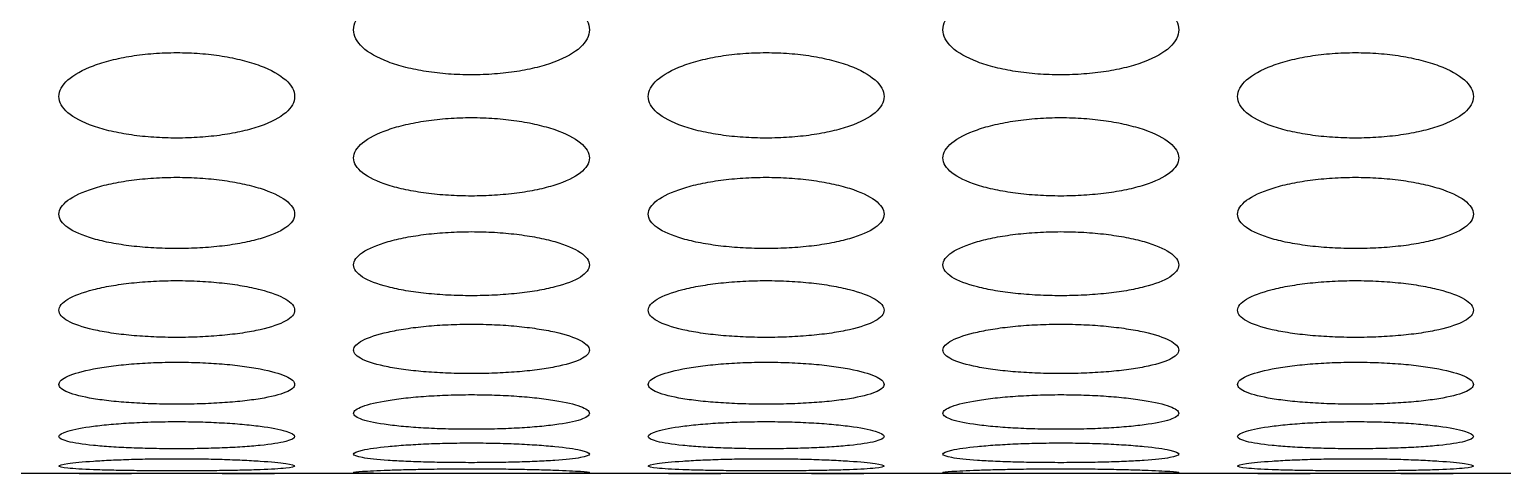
# Model space of a CAD drawing. Header units: millimetres. Extents: x 324 to 7054, y -67 to 2159.
# Drawn here: x 1575.03 to 1625.03, y 1320.98 to 1336.03 of the extents above; entities that cross this region are included whole.
import ezdxf

# ---------------------------------------------------------------- set-up
doc = ezdxf.new("R2010")
doc.units = ezdxf.units.MM
doc.header["$LTSCALE"] = 153.67
doc.layers.get('0').update_dxf_attribs({"linetype": 'CONTINUOUS'})
doc.layers.add('02___PRT_ALL_AXES', color=7, linetype='CONTINUOUS')

msp = doc.modelspace()

# ---------------------------------------------------------------- linework, layer by layer
at = {"linetype": 'Continuous'}
msp.add_line((2024.76484, 1320.97699), (1484.30467, 1320.97699), dxfattribs=at)
at = {"layer": '02___PRT_ALL_AXES', "linetype": 'Continuous'}
for p, q in [((1588.67301, 1320.97699), (1588.6473, 1320.97699)), ((1591.42576, 1320.97699), (1591.39649, 1320.97699)), ((1608.67301, 1320.97699), (1608.6473, 1320.97699)), ((1611.42576, 1320.97699), (1611.39649, 1320.97699))]:
    msp.add_line(p, q, dxfattribs=at)
for points, knots in [([(1590.03476, 1334.48986), (1589.76893, 1334.48999), (1589.24531, 1334.50927), (1588.48961, 1334.59521), (1587.79947, 1334.73345), (1586.98616, 1334.9841), (1586.24385, 1335.40545), (1585.9302, 1336.0161), (1586.24394, 1336.63785), (1586.98437, 1337.08434), (1587.79615, 1337.35545), (1588.48659, 1337.50706), (1589.24381, 1337.60214), (1589.76846, 1337.62356), (1590.03476, 1337.6237)], [0, 0, 0, 0, 0.0625, 0.125, 0.1875, 0.25, 0.375, 0.5, 0.625, 0.75, 0.8125, 0.875, 0.9375, 1, 1, 1, 1]), ([(1590.03476, 1337.6237), (1590.30058, 1337.62356), (1590.8242, 1337.60222), (1591.5799, 1337.50753), (1592.27004, 1337.35636), (1593.08335, 1337.08524), (1593.82566, 1336.63833), (1594.13932, 1336.01493), (1593.82557, 1335.40594), (1593.08514, 1334.98495), (1592.27336, 1334.73429), (1591.58292, 1334.59564), (1590.8257, 1334.50935), (1590.30105, 1334.48998), (1590.03476, 1334.48986)], [0, 0, 0, 0, 0.0625, 0.125, 0.1875, 0.25, 0.375, 0.5, 0.625, 0.75, 0.8125, 0.875, 0.9375, 1, 1, 1, 1]), ([(1610.03476, 1334.48986), (1609.76893, 1334.48999), (1609.24531, 1334.50927), (1608.48961, 1334.59521), (1607.79947, 1334.73345), (1606.98616, 1334.9841), (1606.24385, 1335.40545), (1605.9302, 1336.0161), (1606.24394, 1336.63785), (1606.98437, 1337.08434), (1607.79615, 1337.35545), (1608.48659, 1337.50706), (1609.24381, 1337.60214), (1609.76846, 1337.62356), (1610.03476, 1337.6237)], [0, 0, 0, 0, 0.0625, 0.125, 0.1875, 0.25, 0.375, 0.5, 0.625, 0.75, 0.8125, 0.875, 0.9375, 1, 1, 1, 1]), ([(1610.03476, 1337.6237), (1610.30058, 1337.62356), (1610.8242, 1337.60222), (1611.5799, 1337.50753), (1612.27004, 1337.35636), (1613.08335, 1337.08524), (1613.82566, 1336.63833), (1614.13932, 1336.01493), (1613.82557, 1335.40594), (1613.08514, 1334.98495), (1612.27336, 1334.73429), (1611.58292, 1334.59564), (1610.8257, 1334.50935), (1610.30105, 1334.48998), (1610.03476, 1334.48986)], [0, 0, 0, 0, 0.0625, 0.125, 0.1875, 0.25, 0.375, 0.5, 0.625, 0.75, 0.8125, 0.875, 0.9375, 1, 1, 1, 1]), ([(1580.03476, 1332.34644), (1579.76893, 1332.34656), (1579.24531, 1332.36431), (1578.48961, 1332.44337), (1577.79947, 1332.57061), (1576.98616, 1332.80145), (1576.24385, 1333.1899), (1575.9302, 1333.75392), (1576.24394, 1334.32935), (1576.98437, 1334.74328), (1577.79615, 1334.99484), (1578.48659, 1335.13559), (1579.24381, 1335.22389), (1579.76846, 1335.24379), (1580.03476, 1335.24392)], [0, 0, 0, 0, 0.0625, 0.125, 0.1875, 0.25, 0.375, 0.5, 0.625, 0.75, 0.8125, 0.875, 0.9375, 1, 1, 1, 1]), ([(1580.03476, 1335.24392), (1580.30058, 1335.24379), (1580.8242, 1335.22397), (1581.5799, 1335.13603), (1582.27004, 1334.99569), (1583.08335, 1334.74412), (1583.82566, 1334.32979), (1584.13932, 1333.75284), (1583.82557, 1333.19035), (1583.08514, 1332.80224), (1582.27336, 1332.57139), (1581.58292, 1332.44377), (1580.8257, 1332.36437), (1580.30105, 1332.34656), (1580.03476, 1332.34644)], [0, 0, 0, 0, 0.0625, 0.125, 0.1875, 0.25, 0.375, 0.5, 0.625, 0.75, 0.8125, 0.875, 0.9375, 1, 1, 1, 1]), ([(1600.03476, 1332.34644), (1599.76893, 1332.34656), (1599.24531, 1332.36431), (1598.48961, 1332.44337), (1597.79947, 1332.57061), (1596.98616, 1332.80145), (1596.24385, 1333.1899), (1595.9302, 1333.75392), (1596.24394, 1334.32935), (1596.98437, 1334.74328), (1597.79615, 1334.99484), (1598.48659, 1335.13559), (1599.24381, 1335.22389), (1599.76846, 1335.24379), (1600.03476, 1335.24392)], [0, 0, 0, 0, 0.0625, 0.125, 0.1875, 0.25, 0.375, 0.5, 0.625, 0.75, 0.8125, 0.875, 0.9375, 1, 1, 1, 1]), ([(1600.03476, 1335.24392), (1600.30058, 1335.24379), (1600.8242, 1335.22397), (1601.5799, 1335.13603), (1602.27004, 1334.99569), (1603.08335, 1334.74412), (1603.82566, 1334.32979), (1604.13932, 1333.75284), (1603.82557, 1333.19035), (1603.08514, 1332.80224), (1602.27336, 1332.57139), (1601.58292, 1332.44377), (1600.8257, 1332.36437), (1600.30105, 1332.34656), (1600.03476, 1332.34644)], [0, 0, 0, 0, 0.0625, 0.125, 0.1875, 0.25, 0.375, 0.5, 0.625, 0.75, 0.8125, 0.875, 0.9375, 1, 1, 1, 1]), ([(1620.03476, 1332.34644), (1619.76893, 1332.34656), (1619.24531, 1332.36431), (1618.48961, 1332.44337), (1617.79947, 1332.57061), (1616.98616, 1332.80145), (1616.24385, 1333.1899), (1615.9302, 1333.75392), (1616.24394, 1334.32935), (1616.98437, 1334.74328), (1617.79615, 1334.99484), (1618.48659, 1335.13559), (1619.24381, 1335.22389), (1619.76846, 1335.24379), (1620.03476, 1335.24392)], [0, 0, 0, 0, 0.0625, 0.125, 0.1875, 0.25, 0.375, 0.5, 0.625, 0.75, 0.8125, 0.875, 0.9375, 1, 1, 1, 1]), ([(1620.03476, 1335.24392), (1620.30058, 1335.24379), (1620.8242, 1335.22397), (1621.5799, 1335.13603), (1622.27004, 1334.99569), (1623.08335, 1334.74412), (1623.82566, 1334.32979), (1624.13932, 1333.75284), (1623.82557, 1333.19035), (1623.08514, 1332.80224), (1622.27336, 1332.57139), (1621.58292, 1332.44377), (1620.8257, 1332.36437), (1620.30105, 1332.34656), (1620.03476, 1332.34644)], [0, 0, 0, 0, 0.0625, 0.125, 0.1875, 0.25, 0.375, 0.5, 0.625, 0.75, 0.8125, 0.875, 0.9375, 1, 1, 1, 1]), ([(1590.03476, 1330.38284), (1589.76893, 1330.38294), (1589.24531, 1330.39912), (1588.48961, 1330.47124), (1587.79947, 1330.58736), (1586.98616, 1330.79816), (1586.24385, 1331.15331), (1585.9302, 1331.67014), (1586.24394, 1332.19866), (1586.98437, 1332.57963), (1587.79615, 1332.81139), (1588.48659, 1332.94114), (1589.24381, 1333.02257), (1589.76846, 1333.04092), (1590.03476, 1333.04104)], [0, 0, 0, 0, 0.0625, 0.125, 0.1875, 0.25, 0.375, 0.5, 0.625, 0.75, 0.8125, 0.875, 0.9375, 1, 1, 1, 1]), ([(1590.03476, 1333.04104), (1590.30058, 1333.04092), (1590.8242, 1333.02264), (1591.5799, 1332.94154), (1592.27004, 1332.81218), (1593.08335, 1332.5804), (1593.82566, 1332.19907), (1594.13932, 1331.66915), (1593.82557, 1331.15372), (1593.08514, 1330.79887), (1592.27336, 1330.58807), (1591.58292, 1330.4716), (1590.8257, 1330.39918), (1590.30105, 1330.38294), (1590.03476, 1330.38284)], [0, 0, 0, 0, 0.0625, 0.125, 0.1875, 0.25, 0.375, 0.5, 0.625, 0.75, 0.8125, 0.875, 0.9375, 1, 1, 1, 1]), ([(1610.03476, 1330.38284), (1609.76893, 1330.38294), (1609.24531, 1330.39912), (1608.48961, 1330.47124), (1607.79947, 1330.58736), (1606.98616, 1330.79816), (1606.24385, 1331.15331), (1605.9302, 1331.67014), (1606.24394, 1332.19866), (1606.98437, 1332.57963), (1607.79615, 1332.81139), (1608.48659, 1332.94114), (1609.24381, 1333.02257), (1609.76846, 1333.04092), (1610.03476, 1333.04104)], [0, 0, 0, 0, 0.0625, 0.125, 0.1875, 0.25, 0.375, 0.5, 0.625, 0.75, 0.8125, 0.875, 0.9375, 1, 1, 1, 1]), ([(1610.03476, 1333.04104), (1610.30058, 1333.04092), (1610.8242, 1333.02264), (1611.5799, 1332.94154), (1612.27004, 1332.81218), (1613.08335, 1332.5804), (1613.82566, 1332.19907), (1614.13932, 1331.66915), (1613.82557, 1331.15372), (1613.08514, 1330.79887), (1612.27336, 1330.58807), (1611.58292, 1330.4716), (1610.8257, 1330.39918), (1610.30105, 1330.38294), (1610.03476, 1330.38284)], [0, 0, 0, 0, 0.0625, 0.125, 0.1875, 0.25, 0.375, 0.5, 0.625, 0.75, 0.8125, 0.875, 0.9375, 1, 1, 1, 1]), ([(1580.03476, 1328.601), (1579.76893, 1328.6011), (1579.24531, 1328.6157), (1578.48961, 1328.6808), (1577.79947, 1328.78567), (1576.98616, 1328.97622), (1576.24385, 1329.29772), (1575.9302, 1329.76685), (1576.24394, 1330.24793), (1576.98437, 1330.59555), (1577.79615, 1330.80729), (1578.48659, 1330.92589), (1579.24381, 1331.00037), (1579.76846, 1331.01716), (1580.03476, 1331.01727)], [0, 0, 0, 0, 0.0625, 0.125, 0.1875, 0.25, 0.375, 0.5, 0.625, 0.75, 0.8125, 0.875, 0.9375, 1, 1, 1, 1]), ([(1580.03476, 1331.01727), (1580.30058, 1331.01716), (1580.8242, 1331.00043), (1581.5799, 1330.92626), (1582.27004, 1330.808), (1583.08335, 1330.59625), (1583.82566, 1330.2483), (1584.13932, 1329.76595), (1583.82557, 1329.29809), (1583.08514, 1328.97687), (1582.27336, 1328.78631), (1581.58292, 1328.68112), (1580.8257, 1328.61575), (1580.30105, 1328.60109), (1580.03476, 1328.601)], [0, 0, 0, 0, 0.0625, 0.125, 0.1875, 0.25, 0.375, 0.5, 0.625, 0.75, 0.8125, 0.875, 0.9375, 1, 1, 1, 1]), ([(1600.03476, 1328.601), (1599.76893, 1328.6011), (1599.24531, 1328.6157), (1598.48961, 1328.6808), (1597.79947, 1328.78567), (1596.98616, 1328.97622), (1596.24385, 1329.29772), (1595.9302, 1329.76685), (1596.24394, 1330.24793), (1596.98437, 1330.59555), (1597.79615, 1330.80729), (1598.48659, 1330.92589), (1599.24381, 1331.00037), (1599.76846, 1331.01716), (1600.03476, 1331.01727)], [0, 0, 0, 0, 0.0625, 0.125, 0.1875, 0.25, 0.375, 0.5, 0.625, 0.75, 0.8125, 0.875, 0.9375, 1, 1, 1, 1]), ([(1600.03476, 1331.01727), (1600.30058, 1331.01716), (1600.8242, 1331.00043), (1601.5799, 1330.92626), (1602.27004, 1330.808), (1603.08335, 1330.59625), (1603.82566, 1330.2483), (1604.13932, 1329.76595), (1603.82557, 1329.29809), (1603.08514, 1328.97687), (1602.27336, 1328.78631), (1601.58292, 1328.68112), (1600.8257, 1328.61575), (1600.30105, 1328.60109), (1600.03476, 1328.601)], [0, 0, 0, 0, 0.0625, 0.125, 0.1875, 0.25, 0.375, 0.5, 0.625, 0.75, 0.8125, 0.875, 0.9375, 1, 1, 1, 1]), ([(1620.03476, 1328.601), (1619.76893, 1328.6011), (1619.24531, 1328.6157), (1618.48961, 1328.6808), (1617.79947, 1328.78567), (1616.98616, 1328.97622), (1616.24385, 1329.29772), (1615.9302, 1329.76685), (1616.24394, 1330.24793), (1616.98437, 1330.59555), (1617.79615, 1330.80729), (1618.48659, 1330.92589), (1619.24381, 1331.00037), (1619.76846, 1331.01716), (1620.03476, 1331.01727)], [0, 0, 0, 0, 0.0625, 0.125, 0.1875, 0.25, 0.375, 0.5, 0.625, 0.75, 0.8125, 0.875, 0.9375, 1, 1, 1, 1]), ([(1620.03476, 1331.01727), (1620.30058, 1331.01716), (1620.8242, 1331.00043), (1621.5799, 1330.92626), (1622.27004, 1330.808), (1623.08335, 1330.59625), (1623.82566, 1330.2483), (1624.13932, 1329.76595), (1623.82557, 1329.29809), (1623.08514, 1328.97687), (1622.27336, 1328.78631), (1621.58292, 1328.68112), (1620.8257, 1328.61575), (1620.30105, 1328.60109), (1620.03476, 1328.601)], [0, 0, 0, 0, 0.0625, 0.125, 0.1875, 0.25, 0.375, 0.5, 0.625, 0.75, 0.8125, 0.875, 0.9375, 1, 1, 1, 1]), ([(1590.03476, 1327.00272), (1589.76893, 1327.0028), (1589.24531, 1327.01581), (1588.48961, 1327.07382), (1587.79947, 1327.16735), (1586.98616, 1327.33746), (1586.24385, 1327.62498), (1585.9302, 1328.04594), (1586.24394, 1328.4791), (1586.98437, 1328.79302), (1587.79615, 1328.98452), (1588.48659, 1329.09188), (1589.24381, 1329.15933), (1589.76846, 1329.17453), (1590.03476, 1329.17463)], [0, 0, 0, 0, 0.0625, 0.125, 0.1875, 0.25, 0.375, 0.5, 0.625, 0.75, 0.8125, 0.875, 0.9375, 1, 1, 1, 1]), ([(1590.03476, 1329.17463), (1590.30058, 1329.17453), (1590.8242, 1329.15938), (1591.5799, 1329.09221), (1592.27004, 1328.98517), (1593.08335, 1328.79366), (1593.82566, 1328.47943), (1594.13932, 1328.04513), (1593.82557, 1327.62532), (1593.08514, 1327.33804), (1592.27336, 1327.16792), (1591.58292, 1327.07411), (1590.8257, 1327.01586), (1590.30105, 1327.0028), (1590.03476, 1327.00272)], [0, 0, 0, 0, 0.0625, 0.125, 0.1875, 0.25, 0.375, 0.5, 0.625, 0.75, 0.8125, 0.875, 0.9375, 1, 1, 1, 1]), ([(1610.03476, 1327.00272), (1609.76893, 1327.0028), (1609.24531, 1327.01581), (1608.48961, 1327.07382), (1607.79947, 1327.16735), (1606.98616, 1327.33746), (1606.24385, 1327.62498), (1605.9302, 1328.04594), (1606.24394, 1328.4791), (1606.98437, 1328.79302), (1607.79615, 1328.98452), (1608.48659, 1329.09188), (1609.24381, 1329.15933), (1609.76846, 1329.17453), (1610.03476, 1329.17463)], [0, 0, 0, 0, 0.0625, 0.125, 0.1875, 0.25, 0.375, 0.5, 0.625, 0.75, 0.8125, 0.875, 0.9375, 1, 1, 1, 1]), ([(1610.03476, 1329.17463), (1610.30058, 1329.17453), (1610.8242, 1329.15938), (1611.5799, 1329.09221), (1612.27004, 1328.98517), (1613.08335, 1328.79366), (1613.82566, 1328.47943), (1614.13932, 1328.04513), (1613.82557, 1327.62532), (1613.08514, 1327.33804), (1612.27336, 1327.16792), (1611.58292, 1327.07411), (1610.8257, 1327.01586), (1610.30105, 1327.0028), (1610.03476, 1327.00272)], [0, 0, 0, 0, 0.0625, 0.125, 0.1875, 0.25, 0.375, 0.5, 0.625, 0.75, 0.8125, 0.875, 0.9375, 1, 1, 1, 1]), ([(1580.03476, 1325.58959), (1579.76893, 1325.58966), (1579.24531, 1325.60106), (1578.48961, 1325.65193), (1577.79947, 1325.73402), (1576.98616, 1325.88352), (1576.24385, 1326.13678), (1575.9302, 1326.50914), (1576.24394, 1326.89395), (1576.98437, 1327.17386), (1577.79615, 1327.34493), (1578.48659, 1327.44092), (1579.24381, 1327.50128), (1579.76846, 1327.51489), (1580.03476, 1327.51498)], [0, 0, 0, 0, 0.0625, 0.125, 0.1875, 0.25, 0.375, 0.5, 0.625, 0.75, 0.8125, 0.875, 0.9375, 1, 1, 1, 1]), ([(1580.03476, 1327.51498), (1580.30058, 1327.51489), (1580.8242, 1327.50133), (1581.5799, 1327.44122), (1582.27004, 1327.34551), (1583.08335, 1327.17444), (1583.82566, 1326.89424), (1584.13932, 1326.50842), (1583.82557, 1326.13708), (1583.08514, 1325.88403), (1582.27336, 1325.73452), (1581.58292, 1325.65219), (1580.8257, 1325.6011), (1580.30105, 1325.58966), (1580.03476, 1325.58959)], [0, 0, 0, 0, 0.0625, 0.125, 0.1875, 0.25, 0.375, 0.5, 0.625, 0.75, 0.8125, 0.875, 0.9375, 1, 1, 1, 1]), ([(1600.03476, 1325.58959), (1599.76893, 1325.58966), (1599.24531, 1325.60106), (1598.48961, 1325.65193), (1597.79947, 1325.73402), (1596.98616, 1325.88352), (1596.24385, 1326.13678), (1595.9302, 1326.50914), (1596.24394, 1326.89395), (1596.98437, 1327.17386), (1597.79615, 1327.34493), (1598.48659, 1327.44092), (1599.24381, 1327.50128), (1599.76846, 1327.51489), (1600.03476, 1327.51498)], [0, 0, 0, 0, 0.0625, 0.125, 0.1875, 0.25, 0.375, 0.5, 0.625, 0.75, 0.8125, 0.875, 0.9375, 1, 1, 1, 1]), ([(1600.03476, 1327.51498), (1600.30058, 1327.51489), (1600.8242, 1327.50133), (1601.5799, 1327.44122), (1602.27004, 1327.34551), (1603.08335, 1327.17444), (1603.82566, 1326.89424), (1604.13932, 1326.50842), (1603.82557, 1326.13708), (1603.08514, 1325.88403), (1602.27336, 1325.73452), (1601.58292, 1325.65219), (1600.8257, 1325.6011), (1600.30105, 1325.58966), (1600.03476, 1325.58959)], [0, 0, 0, 0, 0.0625, 0.125, 0.1875, 0.25, 0.375, 0.5, 0.625, 0.75, 0.8125, 0.875, 0.9375, 1, 1, 1, 1]), ([(1620.03476, 1325.58959), (1619.76893, 1325.58966), (1619.24531, 1325.60106), (1618.48961, 1325.65193), (1617.79947, 1325.73402), (1616.98616, 1325.88352), (1616.24385, 1326.13678), (1615.9302, 1326.50914), (1616.24394, 1326.89395), (1616.98437, 1327.17386), (1617.79615, 1327.34493), (1618.48659, 1327.44092), (1619.24381, 1327.50128), (1619.76846, 1327.51489), (1620.03476, 1327.51498)], [0, 0, 0, 0, 0.0625, 0.125, 0.1875, 0.25, 0.375, 0.5, 0.625, 0.75, 0.8125, 0.875, 0.9375, 1, 1, 1, 1]), ([(1620.03476, 1327.51498), (1620.30058, 1327.51489), (1620.8242, 1327.50133), (1621.5799, 1327.44122), (1622.27004, 1327.34551), (1623.08335, 1327.17444), (1623.82566, 1326.89424), (1624.13932, 1326.50842), (1623.82557, 1326.13708), (1623.08514, 1325.88403), (1622.27336, 1325.73452), (1621.58292, 1325.65219), (1620.8257, 1325.6011), (1620.30105, 1325.58966), (1620.03476, 1325.58959)], [0, 0, 0, 0, 0.0625, 0.125, 0.1875, 0.25, 0.375, 0.5, 0.625, 0.75, 0.8125, 0.875, 0.9375, 1, 1, 1, 1]), ([(1590.03476, 1324.36303), (1589.76893, 1324.36309), (1589.24531, 1324.37287), (1588.48961, 1324.41655), (1587.79947, 1324.48712), (1586.98616, 1324.61585), (1586.24385, 1324.8346), (1585.9302, 1325.15799), (1586.24394, 1325.49406), (1586.98437, 1325.73969), (1587.79615, 1325.89015), (1588.48659, 1325.97469), (1589.24381, 1326.02788), (1589.76846, 1326.03989), (1590.03476, 1326.03997)], [0, 0, 0, 0, 0.0625, 0.125, 0.1875, 0.25, 0.375, 0.5, 0.625, 0.75, 0.8125, 0.875, 0.9375, 1, 1, 1, 1]), ([(1590.03476, 1326.03997), (1590.30058, 1326.03989), (1590.8242, 1326.02793), (1591.5799, 1325.97495), (1592.27004, 1325.89066), (1593.08335, 1325.74019), (1593.82566, 1325.49432), (1594.13932, 1325.15737), (1593.82557, 1324.83485), (1593.08514, 1324.61629), (1592.27336, 1324.48755), (1591.58292, 1324.41677), (1590.8257, 1324.37291), (1590.30105, 1324.36309), (1590.03476, 1324.36303)], [0, 0, 0, 0, 0.0625, 0.125, 0.1875, 0.25, 0.375, 0.5, 0.625, 0.75, 0.8125, 0.875, 0.9375, 1, 1, 1, 1]), ([(1610.03476, 1324.36303), (1609.76893, 1324.36309), (1609.24531, 1324.37287), (1608.48961, 1324.41655), (1607.79947, 1324.48712), (1606.98616, 1324.61585), (1606.24385, 1324.8346), (1605.9302, 1325.15799), (1606.24394, 1325.49406), (1606.98437, 1325.73969), (1607.79615, 1325.89015), (1608.48659, 1325.97469), (1609.24381, 1326.02788), (1609.76846, 1326.03989), (1610.03476, 1326.03997)], [0, 0, 0, 0, 0.0625, 0.125, 0.1875, 0.25, 0.375, 0.5, 0.625, 0.75, 0.8125, 0.875, 0.9375, 1, 1, 1, 1]), ([(1610.03476, 1326.03997), (1610.30058, 1326.03989), (1610.8242, 1326.02793), (1611.5799, 1325.97495), (1612.27004, 1325.89066), (1613.08335, 1325.74019), (1613.82566, 1325.49432), (1614.13932, 1325.15737), (1613.82557, 1324.83485), (1613.08514, 1324.61629), (1612.27336, 1324.48755), (1611.58292, 1324.41677), (1610.8257, 1324.37291), (1610.30105, 1324.36309), (1610.03476, 1324.36303)], [0, 0, 0, 0, 0.0625, 0.125, 0.1875, 0.25, 0.375, 0.5, 0.625, 0.75, 0.8125, 0.875, 0.9375, 1, 1, 1, 1]), ([(1580.03476, 1323.32426), (1579.76893, 1323.32432), (1579.24531, 1323.33247), (1578.48961, 1323.36891), (1577.79947, 1323.42788), (1576.98616, 1323.53573), (1576.24385, 1323.71974), (1575.9302, 1323.99384), (1576.24394, 1324.28084), (1576.98437, 1324.49193), (1577.79615, 1324.62163), (1578.48659, 1324.69463), (1579.24381, 1324.74062), (1579.76846, 1324.751), (1580.03476, 1324.75107)], [0, 0, 0, 0, 0.0625, 0.125, 0.1875, 0.25, 0.375, 0.5, 0.625, 0.75, 0.8125, 0.875, 0.9375, 1, 1, 1, 1]), ([(1580.03476, 1324.75107), (1580.30058, 1324.751), (1580.8242, 1324.74066), (1581.5799, 1324.69486), (1582.27004, 1324.62207), (1583.08335, 1324.49236), (1583.82566, 1324.28105), (1584.13932, 1323.99331), (1583.82557, 1323.71996), (1583.08514, 1323.5361), (1582.27336, 1323.42825), (1581.58292, 1323.36909), (1580.8257, 1323.3325), (1580.30105, 1323.32431), (1580.03476, 1323.32426)], [0, 0, 0, 0, 0.0625, 0.125, 0.1875, 0.25, 0.375, 0.5, 0.625, 0.75, 0.8125, 0.875, 0.9375, 1, 1, 1, 1]), ([(1600.03476, 1323.32426), (1599.76893, 1323.32432), (1599.24531, 1323.33247), (1598.48961, 1323.36891), (1597.79947, 1323.42788), (1596.98616, 1323.53573), (1596.24385, 1323.71974), (1595.9302, 1323.99384), (1596.24394, 1324.28084), (1596.98437, 1324.49193), (1597.79615, 1324.62163), (1598.48659, 1324.69463), (1599.24381, 1324.74062), (1599.76846, 1324.751), (1600.03476, 1324.75107)], [0, 0, 0, 0, 0.0625, 0.125, 0.1875, 0.25, 0.375, 0.5, 0.625, 0.75, 0.8125, 0.875, 0.9375, 1, 1, 1, 1]), ([(1600.03476, 1324.75107), (1600.30058, 1324.751), (1600.8242, 1324.74066), (1601.5799, 1324.69486), (1602.27004, 1324.62207), (1603.08335, 1324.49236), (1603.82566, 1324.28105), (1604.13932, 1323.99331), (1603.82557, 1323.71996), (1603.08514, 1323.5361), (1602.27336, 1323.42825), (1601.58292, 1323.36909), (1600.8257, 1323.3325), (1600.30105, 1323.32431), (1600.03476, 1323.32426)], [0, 0, 0, 0, 0.0625, 0.125, 0.1875, 0.25, 0.375, 0.5, 0.625, 0.75, 0.8125, 0.875, 0.9375, 1, 1, 1, 1]), ([(1620.03476, 1323.32426), (1619.76893, 1323.32432), (1619.24531, 1323.33247), (1618.48961, 1323.36891), (1617.79947, 1323.42788), (1616.98616, 1323.53573), (1616.24385, 1323.71974), (1615.9302, 1323.99384), (1616.24394, 1324.28084), (1616.98437, 1324.49193), (1617.79615, 1324.62163), (1618.48659, 1324.69463), (1619.24381, 1324.74062), (1619.76846, 1324.751), (1620.03476, 1324.75107)], [0, 0, 0, 0, 0.0625, 0.125, 0.1875, 0.25, 0.375, 0.5, 0.625, 0.75, 0.8125, 0.875, 0.9375, 1, 1, 1, 1]), ([(1620.03476, 1324.75107), (1620.30058, 1324.751), (1620.8242, 1324.74066), (1621.5799, 1324.69486), (1622.27004, 1324.62207), (1623.08335, 1324.49236), (1623.82566, 1324.28105), (1624.13932, 1323.99331), (1623.82557, 1323.71996), (1623.08514, 1323.5361), (1622.27336, 1323.42825), (1621.58292, 1323.36909), (1620.8257, 1323.3325), (1620.30105, 1323.32431), (1620.03476, 1323.32426)], [0, 0, 0, 0, 0.0625, 0.125, 0.1875, 0.25, 0.375, 0.5, 0.625, 0.75, 0.8125, 0.875, 0.9375, 1, 1, 1, 1]), ([(1590.03476, 1322.47433), (1589.76893, 1322.47438), (1589.24531, 1322.48089), (1588.48961, 1322.51006), (1587.79947, 1322.55738), (1586.98616, 1322.64423), (1586.24385, 1322.79332), (1585.9302, 1323.01786), (1586.24394, 1323.25549), (1586.98437, 1323.43184), (1587.79615, 1323.54066), (1588.48659, 1323.60204), (1589.24381, 1323.64077), (1589.76846, 1323.64952), (1590.03476, 1323.64958)], [0, 0, 0, 0, 0.0625, 0.125, 0.1875, 0.25, 0.375, 0.5, 0.625, 0.75, 0.8125, 0.875, 0.9375, 1, 1, 1, 1]), ([(1590.03476, 1323.64958), (1590.30058, 1323.64952), (1590.8242, 1323.6408), (1591.5799, 1323.60223), (1592.27004, 1323.54102), (1593.08335, 1323.4322), (1593.82566, 1323.25567), (1594.13932, 1323.01742), (1593.82557, 1322.7935), (1593.08514, 1322.64453), (1592.27336, 1322.55767), (1591.58292, 1322.51021), (1590.8257, 1322.48092), (1590.30105, 1322.47438), (1590.03476, 1322.47433)], [0, 0, 0, 0, 0.0625, 0.125, 0.1875, 0.25, 0.375, 0.5, 0.625, 0.75, 0.8125, 0.875, 0.9375, 1, 1, 1, 1]), ([(1610.03476, 1322.47433), (1609.76893, 1322.47438), (1609.24531, 1322.48089), (1608.48961, 1322.51006), (1607.79947, 1322.55738), (1606.98616, 1322.64423), (1606.24385, 1322.79332), (1605.9302, 1323.01786), (1606.24394, 1323.25549), (1606.98437, 1323.43184), (1607.79615, 1323.54066), (1608.48659, 1323.60204), (1609.24381, 1323.64077), (1609.76846, 1323.64952), (1610.03476, 1323.64958)], [0, 0, 0, 0, 0.0625, 0.125, 0.1875, 0.25, 0.375, 0.5, 0.625, 0.75, 0.8125, 0.875, 0.9375, 1, 1, 1, 1]), ([(1610.03476, 1323.64958), (1610.30058, 1323.64952), (1610.8242, 1323.6408), (1611.5799, 1323.60223), (1612.27004, 1323.54102), (1613.08335, 1323.4322), (1613.82566, 1323.25567), (1614.13932, 1323.01742), (1613.82557, 1322.7935), (1613.08514, 1322.64453), (1612.27336, 1322.55767), (1611.58292, 1322.51021), (1610.8257, 1322.48092), (1610.30105, 1322.47438), (1610.03476, 1322.47433)], [0, 0, 0, 0, 0.0625, 0.125, 0.1875, 0.25, 0.375, 0.5, 0.625, 0.75, 0.8125, 0.875, 0.9375, 1, 1, 1, 1]), ([(1580.03476, 1321.81409), (1579.76893, 1321.81412), (1579.24531, 1321.819), (1578.48961, 1321.84086), (1577.79947, 1321.87649), (1576.98616, 1321.94225), (1576.24385, 1322.05627), (1575.9302, 1322.23102), (1576.24394, 1322.41905), (1576.98437, 1322.56047), (1577.79615, 1322.6483), (1578.48659, 1322.69801), (1579.24381, 1322.72945), (1579.76846, 1322.73656), (1580.03476, 1322.7366)], [0, 0, 0, 0, 0.0625, 0.125, 0.1875, 0.25, 0.375, 0.5, 0.625, 0.75, 0.8125, 0.875, 0.9375, 1, 1, 1, 1]), ([(1580.03476, 1322.7366), (1580.30058, 1322.73656), (1580.8242, 1322.72947), (1581.5799, 1322.69816), (1582.27004, 1322.6486), (1583.08335, 1322.56076), (1583.82566, 1322.41919), (1584.13932, 1322.23067), (1583.82557, 1322.05641), (1583.08514, 1321.94247), (1582.27336, 1321.87671), (1581.58292, 1321.84097), (1580.8257, 1321.81902), (1580.30105, 1321.81412), (1580.03476, 1321.81409)], [0, 0, 0, 0, 0.0625, 0.125, 0.1875, 0.25, 0.375, 0.5, 0.625, 0.75, 0.8125, 0.875, 0.9375, 1, 1, 1, 1]), ([(1600.03476, 1321.81409), (1599.76893, 1321.81412), (1599.24531, 1321.819), (1598.48961, 1321.84086), (1597.79947, 1321.87649), (1596.98616, 1321.94225), (1596.24385, 1322.05627), (1595.9302, 1322.23102), (1596.24394, 1322.41905), (1596.98437, 1322.56047), (1597.79615, 1322.6483), (1598.48659, 1322.69801), (1599.24381, 1322.72945), (1599.76846, 1322.73656), (1600.03476, 1322.7366)], [0, 0, 0, 0, 0.0625, 0.125, 0.1875, 0.25, 0.375, 0.5, 0.625, 0.75, 0.8125, 0.875, 0.9375, 1, 1, 1, 1]), ([(1600.03476, 1322.7366), (1600.30058, 1322.73656), (1600.8242, 1322.72947), (1601.5799, 1322.69816), (1602.27004, 1322.6486), (1603.08335, 1322.56076), (1603.82566, 1322.41919), (1604.13932, 1322.23067), (1603.82557, 1322.05641), (1603.08514, 1321.94247), (1602.27336, 1321.87671), (1601.58292, 1321.84097), (1600.8257, 1321.81902), (1600.30105, 1321.81412), (1600.03476, 1321.81409)], [0, 0, 0, 0, 0.0625, 0.125, 0.1875, 0.25, 0.375, 0.5, 0.625, 0.75, 0.8125, 0.875, 0.9375, 1, 1, 1, 1]), ([(1620.03476, 1321.81409), (1619.76893, 1321.81412), (1619.24531, 1321.819), (1618.48961, 1321.84086), (1617.79947, 1321.87649), (1616.98616, 1321.94225), (1616.24385, 1322.05627), (1615.9302, 1322.23102), (1616.24394, 1322.41905), (1616.98437, 1322.56047), (1617.79615, 1322.6483), (1618.48659, 1322.69801), (1619.24381, 1322.72945), (1619.76846, 1322.73656), (1620.03476, 1322.7366)], [0, 0, 0, 0, 0.0625, 0.125, 0.1875, 0.25, 0.375, 0.5, 0.625, 0.75, 0.8125, 0.875, 0.9375, 1, 1, 1, 1]), ([(1620.03476, 1322.7366), (1620.30058, 1322.73656), (1620.8242, 1322.72947), (1621.5799, 1322.69816), (1622.27004, 1322.6486), (1623.08335, 1322.56076), (1623.82566, 1322.41919), (1624.13932, 1322.23067), (1623.82557, 1322.05641), (1623.08514, 1321.94247), (1622.27336, 1321.87671), (1621.58292, 1321.84097), (1620.8257, 1321.81902), (1620.30105, 1321.81412), (1620.03476, 1321.81409)], [0, 0, 0, 0, 0.0625, 0.125, 0.1875, 0.25, 0.375, 0.5, 0.625, 0.75, 0.8125, 0.875, 0.9375, 1, 1, 1, 1]), ([(1590.03476, 1321.3442), (1589.76893, 1321.34422), (1589.24531, 1321.34745), (1588.48961, 1321.36199), (1587.79947, 1321.38588), (1586.98616, 1321.43049), (1586.24385, 1321.50932), (1585.9302, 1321.63411), (1586.24394, 1321.77235), (1586.98437, 1321.87871), (1587.79615, 1321.94545), (1588.48659, 1321.98344), (1589.24381, 1322.00755), (1589.76846, 1322.01302), (1590.03476, 1322.01305)], [0, 0, 0, 0, 0.0625, 0.125, 0.1875, 0.25, 0.375, 0.5, 0.625, 0.75, 0.8125, 0.875, 0.9375, 1, 1, 1, 1]), ([(1590.03476, 1322.01305), (1590.30058, 1322.01301), (1590.8242, 1322.00757), (1591.5799, 1321.98356), (1592.27004, 1321.94568), (1593.08335, 1321.87893), (1593.82566, 1321.77245), (1594.13932, 1321.63386), (1593.82557, 1321.50942), (1593.08514, 1321.43064), (1592.27336, 1321.38602), (1591.58292, 1321.36206), (1590.8257, 1321.34746), (1590.30105, 1321.34422), (1590.03476, 1321.3442)], [0, 0, 0, 0, 0.0625, 0.125, 0.1875, 0.25, 0.375, 0.5, 0.625, 0.75, 0.8125, 0.875, 0.9375, 1, 1, 1, 1]), ([(1610.03476, 1321.3442), (1609.76893, 1321.34422), (1609.24531, 1321.34745), (1608.48961, 1321.36199), (1607.79947, 1321.38588), (1606.98616, 1321.43049), (1606.24385, 1321.50932), (1605.9302, 1321.63411), (1606.24394, 1321.77235), (1606.98437, 1321.87871), (1607.79615, 1321.94545), (1608.48659, 1321.98344), (1609.24381, 1322.00755), (1609.76846, 1322.01302), (1610.03476, 1322.01305)], [0, 0, 0, 0, 0.0625, 0.125, 0.1875, 0.25, 0.375, 0.5, 0.625, 0.75, 0.8125, 0.875, 0.9375, 1, 1, 1, 1]), ([(1610.03476, 1322.01305), (1610.30058, 1322.01301), (1610.8242, 1322.00757), (1611.5799, 1321.98356), (1612.27004, 1321.94568), (1613.08335, 1321.87893), (1613.82566, 1321.77245), (1614.13932, 1321.63386), (1613.82557, 1321.50942), (1613.08514, 1321.43064), (1612.27336, 1321.38602), (1611.58292, 1321.36206), (1610.8257, 1321.34746), (1610.30105, 1321.34422), (1610.03476, 1321.3442)], [0, 0, 0, 0, 0.0625, 0.125, 0.1875, 0.25, 0.375, 0.5, 0.625, 0.75, 0.8125, 0.875, 0.9375, 1, 1, 1, 1]), ([(1580.03476, 1321.06512), (1579.76893, 1321.06513), (1579.24531, 1321.06671), (1578.48961, 1321.07391), (1577.79947, 1321.08604), (1576.98616, 1321.10945), (1576.24385, 1321.15303), (1575.9302, 1321.22772), (1576.24394, 1321.31604), (1576.98437, 1321.38723), (1577.79615, 1321.43283), (1578.48659, 1321.45905), (1579.24381, 1321.47581), (1579.76846, 1321.47962), (1580.03476, 1321.47965)], [0, 0, 0, 0, 0.0625, 0.125, 0.1875, 0.25, 0.375, 0.5, 0.625, 0.75, 0.8125, 0.875, 0.9375, 1, 1, 1, 1]), ([(1580.03476, 1321.47965), (1580.30058, 1321.47962), (1580.8242, 1321.47582), (1581.5799, 1321.45913), (1582.27004, 1321.43298), (1583.08335, 1321.38738), (1583.82566, 1321.3161), (1584.13932, 1321.22757), (1583.82557, 1321.15309), (1583.08514, 1321.10954), (1582.27336, 1321.08612), (1581.58292, 1321.07394), (1580.8257, 1321.06671), (1580.30105, 1321.06513), (1580.03476, 1321.06512)], [0, 0, 0, 0, 0.0625, 0.125, 0.1875, 0.25, 0.375, 0.5, 0.625, 0.75, 0.8125, 0.875, 0.9375, 1, 1, 1, 1]), ([(1600.03476, 1321.06512), (1599.76893, 1321.06513), (1599.24531, 1321.06671), (1598.48961, 1321.07391), (1597.79947, 1321.08604), (1596.98616, 1321.10945), (1596.24385, 1321.15303), (1595.9302, 1321.22772), (1596.24394, 1321.31604), (1596.98437, 1321.38723), (1597.79615, 1321.43283), (1598.48659, 1321.45905), (1599.24381, 1321.47581), (1599.76846, 1321.47962), (1600.03476, 1321.47965)], [0, 0, 0, 0, 0.0625, 0.125, 0.1875, 0.25, 0.375, 0.5, 0.625, 0.75, 0.8125, 0.875, 0.9375, 1, 1, 1, 1]), ([(1600.03476, 1321.47965), (1600.30058, 1321.47962), (1600.8242, 1321.47582), (1601.5799, 1321.45913), (1602.27004, 1321.43298), (1603.08335, 1321.38738), (1603.82566, 1321.3161), (1604.13932, 1321.22757), (1603.82557, 1321.15309), (1603.08514, 1321.10954), (1602.27336, 1321.08612), (1601.58292, 1321.07394), (1600.8257, 1321.06671), (1600.30105, 1321.06513), (1600.03476, 1321.06512)], [0, 0, 0, 0, 0.0625, 0.125, 0.1875, 0.25, 0.375, 0.5, 0.625, 0.75, 0.8125, 0.875, 0.9375, 1, 1, 1, 1]), ([(1620.03476, 1321.06512), (1619.76893, 1321.06513), (1619.24531, 1321.06671), (1618.48961, 1321.07391), (1617.79947, 1321.08604), (1616.98616, 1321.10945), (1616.24385, 1321.15303), (1615.9302, 1321.22772), (1616.24394, 1321.31604), (1616.98437, 1321.38723), (1617.79615, 1321.43283), (1618.48659, 1321.45905), (1619.24381, 1321.47581), (1619.76846, 1321.47962), (1620.03476, 1321.47965)], [0, 0, 0, 0, 0.0625, 0.125, 0.1875, 0.25, 0.375, 0.5, 0.625, 0.75, 0.8125, 0.875, 0.9375, 1, 1, 1, 1]), ([(1620.03476, 1321.47965), (1620.30058, 1321.47962), (1620.8242, 1321.47582), (1621.5799, 1321.45913), (1622.27004, 1321.43298), (1623.08335, 1321.38738), (1623.82566, 1321.3161), (1624.13932, 1321.22757), (1623.82557, 1321.15309), (1623.08514, 1321.10954), (1622.27336, 1321.08612), (1621.58292, 1321.07394), (1620.8257, 1321.06671), (1620.30105, 1321.06513), (1620.03476, 1321.06512)], [0, 0, 0, 0, 0.0625, 0.125, 0.1875, 0.25, 0.375, 0.5, 0.625, 0.75, 0.8125, 0.875, 0.9375, 1, 1, 1, 1]), ([(1576.72045, 1320.977), (1576.86305, 1320.977), (1577.19248, 1320.97771), (1577.79615, 1320.98008), (1578.48659, 1320.98271), (1579.24381, 1320.98473), (1579.76846, 1320.98522), (1580.03476, 1320.98523)], [0, 0, 0, 0, 0.1959068, 0.3969301, 0.5979534, 0.7989767, 1, 1, 1, 1]), ([(1580.03476, 1320.98523), (1580.30058, 1320.98522), (1580.8242, 1320.98473), (1581.5799, 1320.98272), (1582.27004, 1320.98009), (1582.8754, 1320.97772), (1583.20593, 1320.977), (1583.34914, 1320.977)], [0, 0, 0, 0, 0.20091414, 0.40182829, 0.60274243, 0.80365657, 1, 1, 1, 1]), ([(1588.6473, 1320.97699), (1588.59797, 1320.97699), (1588.30586, 1320.97702), (1587.79947, 1320.97728), (1586.98616, 1320.97948), (1586.24385, 1320.98774), (1585.9302, 1321.01228), (1586.24394, 1321.05058), (1586.98437, 1321.08653), (1587.79615, 1321.11093), (1588.48659, 1321.12536), (1589.24381, 1321.13475), (1589.76846, 1321.13691), (1590.03476, 1321.13692)], [0, 0, 0, 0, 0.01417063, 0.08458701, 0.15500339, 0.29583616, 0.43666893, 0.5775017, 0.71833446, 0.78875085, 0.85916723, 0.92958362, 1, 1, 1, 1]), ([(1590.03476, 1321.13692), (1590.30058, 1321.13691), (1590.8242, 1321.13476), (1591.5799, 1321.12541), (1592.27004, 1321.11101), (1593.08335, 1321.0866), (1593.82566, 1321.0506), (1594.13932, 1321.01222), (1593.82557, 1320.98777), (1593.08514, 1320.97949), (1592.27336, 1320.97729), (1591.76705, 1320.97702), (1591.47485, 1320.97699), (1591.42576, 1320.97699)], [0, 0, 0, 0, 0.07042265, 0.1408453, 0.21126795, 0.2816906, 0.4225359, 0.5633812, 0.7042265, 0.8450718, 0.91549445, 0.9859171, 1, 1, 1, 1]), ([(1596.72045, 1320.977), (1596.86305, 1320.977), (1597.19248, 1320.97771), (1597.79615, 1320.98008), (1598.48659, 1320.98271), (1599.24381, 1320.98473), (1599.76846, 1320.98522), (1600.03476, 1320.98523)], [0, 0, 0, 0, 0.1959068, 0.3969301, 0.5979534, 0.7989767, 1, 1, 1, 1]), ([(1600.03476, 1320.98523), (1600.30058, 1320.98522), (1600.8242, 1320.98473), (1601.5799, 1320.98272), (1602.27004, 1320.98009), (1602.8754, 1320.97772), (1603.20593, 1320.977), (1603.34914, 1320.977)], [0, 0, 0, 0, 0.20091414, 0.40182829, 0.60274243, 0.80365657, 1, 1, 1, 1]), ([(1608.6473, 1320.97699), (1608.59797, 1320.97699), (1608.30586, 1320.97702), (1607.79947, 1320.97728), (1606.98616, 1320.97948), (1606.24385, 1320.98774), (1605.9302, 1321.01228), (1606.24394, 1321.05058), (1606.98437, 1321.08653), (1607.79615, 1321.11093), (1608.48659, 1321.12536), (1609.24381, 1321.13475), (1609.76846, 1321.13691), (1610.03476, 1321.13692)], [0, 0, 0, 0, 0.01417063, 0.08458701, 0.15500339, 0.29583616, 0.43666893, 0.5775017, 0.71833446, 0.78875085, 0.85916723, 0.92958362, 1, 1, 1, 1]), ([(1610.03476, 1321.13692), (1610.30058, 1321.13691), (1610.8242, 1321.13476), (1611.5799, 1321.12541), (1612.27004, 1321.11101), (1613.08335, 1321.0866), (1613.82566, 1321.0506), (1614.13932, 1321.01222), (1613.82557, 1320.98777), (1613.08514, 1320.97949), (1612.27336, 1320.97729), (1611.76705, 1320.97702), (1611.47485, 1320.97699), (1611.42576, 1320.97699)], [0, 0, 0, 0, 0.07042265, 0.1408453, 0.21126795, 0.2816906, 0.4225359, 0.5633812, 0.7042265, 0.8450718, 0.91549445, 0.9859171, 1, 1, 1, 1]), ([(1616.72045, 1320.977), (1616.86305, 1320.977), (1617.19248, 1320.97771), (1617.79615, 1320.98008), (1618.48659, 1320.98271), (1619.24381, 1320.98473), (1619.76846, 1320.98522), (1620.03476, 1320.98523)], [0, 0, 0, 0, 0.1959068, 0.3969301, 0.5979534, 0.7989767, 1, 1, 1, 1]), ([(1620.03476, 1320.98523), (1620.30058, 1320.98522), (1620.8242, 1320.98473), (1621.5799, 1320.98272), (1622.27004, 1320.98009), (1622.8754, 1320.97772), (1623.20593, 1320.977), (1623.34914, 1320.977)], [0, 0, 0, 0, 0.20091414, 0.40182829, 0.60274243, 0.80365657, 1, 1, 1, 1])]:
    msp.add_open_spline(points, degree=3, knots=knots, dxfattribs=at)

doc.saveas('drawing.dxf')
